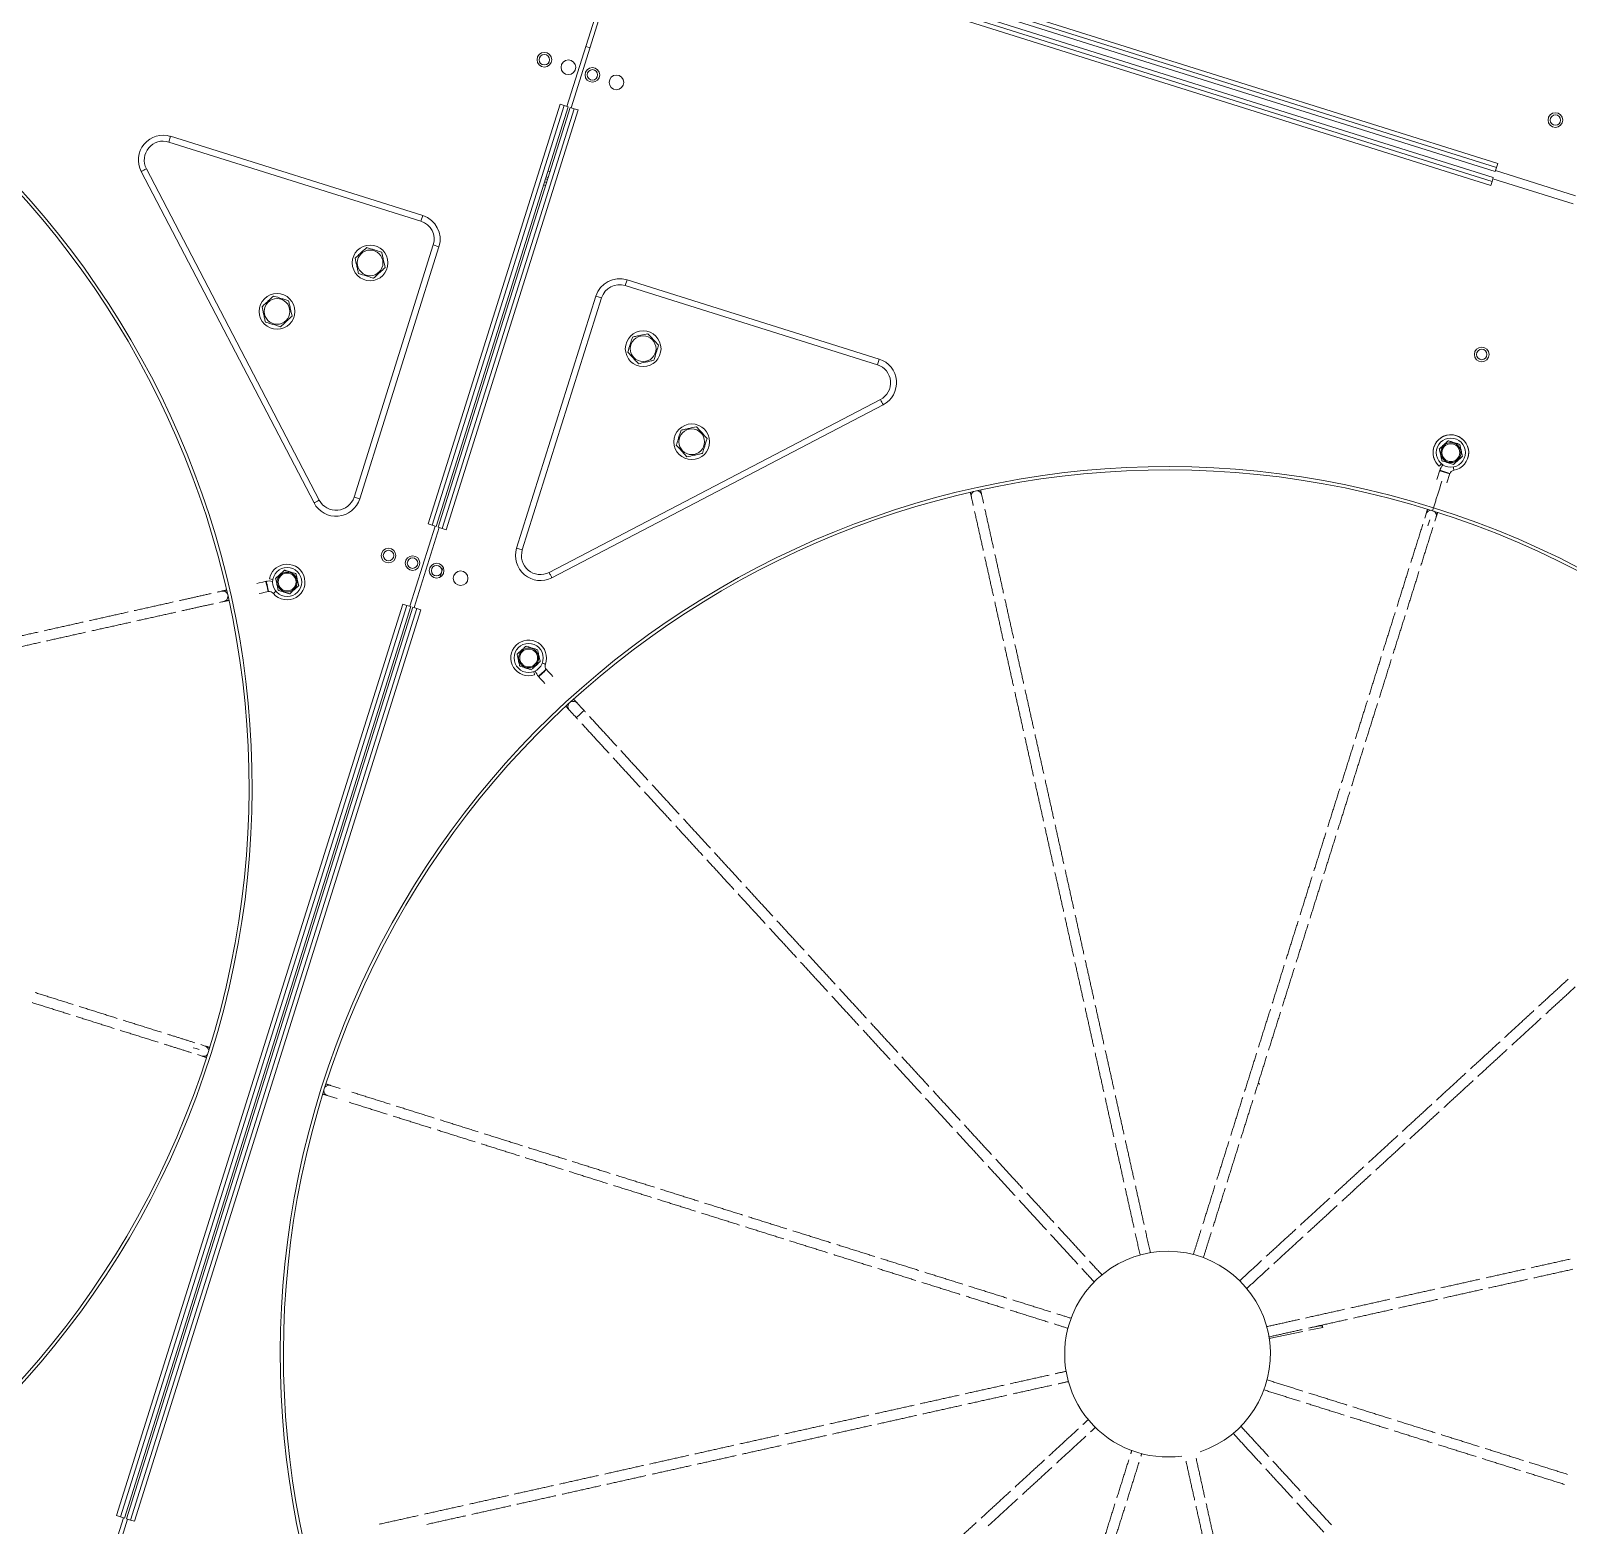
# Model space of a CAD drawing. Header units: metres. Extents: x -17822 to 152406, y -4219 to 19791.
# Drawn here: x 116777.7 to 116850.9, y 6416.1 to 6487.3 of the extents above; entities that cross this region are included whole.
import ezdxf

# ---------------------------------------------------------------- set-up
doc = ezdxf.new("R2010")
doc.units = ezdxf.units.M
doc.header["$LTSCALE"] = 100
doc.header["$MEASUREMENT"] = 0
doc.layers.get('0').update_dxf_attribs({"color": 9, "lineweight": 9})
doc.layers.add('Chiller', color=32, linetype='Continuous', lineweight=9)

# ---------------------------------------------------------------- blocks, each defined once
blk = doc.blocks.new('Chiller')
at = {"layer": 'Chiller', "linetype": 'Continuous'}
for p, q in [((192.743, 60.954), (189.864, 51.796)), ((192.941, 60.892), (190.062, 51.734)), ((196.559, 60.908), (234.193, 49.078)), ((196.289, 60.05), (233.923, 48.219)), ((196.349, 60.24), (233.983, 48.41)), ((234.073, 48.696), (196.439, 60.527)), ((234.133, 48.887), (196.499, 60.717)), ((233.863, 48.028), (196.229, 59.859)), ((190.962, 54.596), (190.764, 54.658)), ((189.534, 51.9), (183.251, 31.914)), ((189.725, 51.84), (183.442, 31.854)), ((189.916, 51.78), (183.633, 31.794)), ((183.728, 31.764), (190.011, 51.75)), ((183.919, 31.704), (190.202, 51.69)), ((184.11, 31.644), (190.393, 51.63)), ((189.534, 51.9), (189.725, 51.84)), ((189.725, 51.84), (189.916, 51.78)), ((190.202, 51.69), (190.011, 51.75)), ((190.393, 51.63), (190.202, 51.69)), ((170.987, 50.375), (170.902, 50.105)), ((182.909, 46.331), (170.902, 50.105)), ((170.987, 50.375), (182.994, 46.6)), ((234.133, 48.887), (234.193, 49.078)), ((177.816, 32.918), (169.584, 48.699)), ((169.834, 48.83), (178.067, 33.049)), ((188.836, 48.346), (188.931, 48.316)), ((188.961, 48.411), (188.866, 48.441)), ((189.051, 48.697), (188.956, 48.727)), ((233.923, 48.219), (233.983, 48.41)), ((237.783, 47.159), (233.967, 48.359)), ((234.133, 48.887), (234.073, 48.696)), ((234.089, 48.747), (237.905, 47.548)), ((188.746, 48.06), (188.841, 48.03)), ((188.791, 48.203), (188.886, 48.173)), ((233.863, 48.028), (233.923, 48.219)), ((182.994, 46.6), (182.909, 46.331)), ((179.723, 33.196), (183.497, 45.202)), ((183.767, 45.117), (179.993, 33.111)), ((183.497, 45.202), (183.767, 45.117)), ((192.724, 43.542), (192.639, 43.272)), ((192.639, 43.272), (204.646, 39.497)), ((192.724, 43.542), (204.731, 39.767)), ((187.467, 30.761), (191.241, 42.768)), ((187.737, 30.677), (191.511, 42.683)), ((191.511, 42.683), (191.241, 42.768)), ((204.731, 39.767), (204.646, 39.497)), ((204.792, 37.841), (189.011, 29.609)), ((204.923, 37.59), (189.142, 29.358)), ((231.297, 34.03), (231.436, 34.471)), ((231.907, 34.303), (231.43, 34.453)), ((231.913, 34.321), (231.436, 34.471)), ((231.474, 33.758), (231.429, 33.615)), ((231.474, 33.758), (231.491, 33.813)), ((231.536, 33.956), (231.491, 33.813)), ((231.913, 34.321), (231.774, 33.88)), ((179.723, 33.196), (179.993, 33.111)), ((231.241, 33.018), (231.196, 32.875)), ((231.241, 33.018), (231.254, 33.06)), ((231.299, 33.203), (231.254, 33.06)), ((231.299, 33.203), (231.312, 33.245)), ((231.357, 33.388), (231.312, 33.245)), ((231.357, 33.388), (231.37, 33.43)), ((231.415, 33.573), (231.37, 33.43)), ((231.415, 33.573), (231.429, 33.615)), ((230.72, 32.194), (230.783, 32.395)), ((231.093, 32.546), (231.138, 32.69)), ((231.183, 32.833), (231.138, 32.69)), ((231.183, 32.833), (231.196, 32.875)), ((231.26, 32.245), (231.196, 32.042)), ((182.382, 27.995), (183.582, 31.81)), ((182.58, 27.932), (183.779, 31.748)), ((183.251, 31.914), (183.442, 31.854)), ((183.442, 31.854), (183.633, 31.794)), ((183.919, 31.704), (183.728, 31.764)), ((184.11, 31.644), (183.919, 31.704)), ((230.913, 31.974), (230.868, 31.831)), ((230.958, 32.117), (230.913, 31.974)), ((187.737, 30.677), (187.467, 30.761)), ((183.818, 29.383), (183.892, 29.617)), ((183.892, 29.617), (183.965, 29.85)), ((175.88, 28.61), (176.001, 28.71)), ((182.052, 28.098), (168.407, -15.307)), ((182.243, 28.038), (168.598, -15.367)), ((182.433, 27.979), (168.789, -15.427)), ((168.884, -15.457), (182.529, 27.949)), ((169.075, -15.517), (182.72, 27.889)), ((169.266, -15.577), (182.91, 27.829)), ((182.243, 28.038), (182.052, 28.098)), ((182.243, 28.038), (182.433, 27.979)), ((182.72, 27.889), (182.529, 27.949)), ((182.72, 27.889), (182.91, 27.829)), ((172.2, 6.929), (172.057, 6.974)), ((172.2, 6.929), (172.343, 6.884)), ((172.481, 6.578), (172.267, 6.645)), ((172.417, 7.122), (172.63, 7.055)), ((178.597, 5.18), (179.067, 5.032)), ((178.917, 4.555), (178.447, 4.703)), ((223.311, -6.872), (224.905, -6.543)), ((224.884, -6.445), (224.804, -6.461)), ((225.745, -6.267), (225.181, -6.384)), ((225.202, -6.482), (225.863, -6.345)), ((225.84, -6.231), (225.863, -6.345)), ((168.407, -15.307), (168.598, -15.367)), ((168.598, -15.367), (168.789, -15.427)), ((167.538, -19.227), (168.737, -15.411)), ((167.736, -19.289), (168.935, -15.473)), ((169.075, -15.517), (168.884, -15.457)), ((169.266, -15.577), (169.075, -15.517))]:
    blk.add_line(p, q, dxfattribs=at)
at = {"layer": 'Chiller', "linetype": 'Continuous', "flags": 128}
for points in [[(169.584, 48.699), (169.6, 48.708), (169.622, 48.719), (169.649, 48.734), (169.681, 48.75), (169.716, 48.768), (169.754, 48.788), (169.794, 48.809), (169.834, 48.83)], [(204.923, 37.59), (204.914, 37.607), (204.903, 37.629), (204.889, 37.656), (204.872, 37.687), (204.854, 37.722), (204.834, 37.76), (204.813, 37.8), (204.792, 37.841)], [(231.411, 34.666), (231.424, 34.68), (231.459, 34.722), (231.511, 34.783)], [(178.067, 33.049), (178.026, 33.028), (177.986, 33.007), (177.948, 32.987), (177.913, 32.969), (177.882, 32.953), (177.855, 32.939), (177.832, 32.927), (177.816, 32.918)], [(209.215, 32.802), (209.214, 32.806), (209.195, 32.889), (209.178, 32.966), (209.163, 33.035), (209.149, 33.096), (209.138, 33.144), (209.13, 33.18), (209.126, 33.202)], [(209.614, 33.311), (209.618, 33.289), (209.626, 33.253), (209.637, 33.204), (209.651, 33.144), (209.666, 33.074), (209.683, 32.997), (209.702, 32.915), (209.703, 32.911)], [(175.699, 29.305), (175.717, 29.302), (175.771, 29.292), (175.851, 29.277), (175.853, 29.277)], [(189.011, 29.609), (189.033, 29.568), (189.053, 29.528), (189.073, 29.49), (189.092, 29.455), (189.108, 29.424), (189.122, 29.397), (189.134, 29.374), (189.142, 29.358)], [(173.21, 28.667), (173.251, 28.677), (173.311, 28.69), (173.36, 28.701), (173.396, 28.709), (173.418, 28.714)], [(175.091, 29.086), (175.209, 29.112), (175.373, 29.149), (175.543, 29.187)], [(175.651, 28.699), (175.482, 28.661), (175.317, 28.624), (175.2, 28.598)], [(175.633, 28.695), (175.629, 28.713), (175.617, 28.766), (175.599, 28.845), (175.578, 28.939), (175.558, 29.032), (175.54, 29.111), (175.528, 29.164), (175.524, 29.183)], [(175.651, 28.699), (175.647, 28.717), (175.635, 28.77), (175.618, 28.849), (175.597, 28.943), (175.576, 29.036), (175.558, 29.115), (175.547, 29.168), (175.543, 29.187), (175.543, 29.187)], [(173.526, 28.226), (173.504, 28.221), (173.468, 28.213), (173.42, 28.202), (173.359, 28.188), (173.318, 28.179)], [(188.872, 24.997), (188.857, 24.984), (188.818, 24.947), (188.758, 24.892), (188.687, 24.828), (188.617, 24.763), (188.557, 24.708), (188.517, 24.671), (188.503, 24.659), (188.503, 24.659)], [(188.884, 24.983), (188.87, 24.97), (188.83, 24.933), (188.771, 24.878), (188.7, 24.814), (188.63, 24.749), (188.57, 24.694), (188.53, 24.657), (188.516, 24.645), (188.516, 24.645)], [(188.834, 25.239), (188.816, 25.246), (188.766, 25.265), (188.69, 25.293), (188.687, 25.294)], [(188.872, 24.997), (188.989, 24.869), (189.103, 24.745), (189.184, 24.656)], [(188.816, 24.318), (188.734, 24.407), (188.621, 24.531), (188.503, 24.659)], [(190.308, 22.692), (190.249, 22.756), (190.193, 22.818), (190.139, 22.876), (190.091, 22.929), (190.049, 22.974), (190.015, 23.011), (189.99, 23.038), (189.975, 23.055)], [(190.677, 23.03), (190.662, 23.017), (190.623, 22.981), (190.563, 22.926), (190.492, 22.861), (190.422, 22.796), (190.362, 22.742), (190.322, 22.705), (190.308, 22.692), (190.308, 22.692)], [(190.344, 23.393), (190.359, 23.376), (190.384, 23.349), (190.417, 23.312), (190.459, 23.267), (190.507, 23.214), (190.561, 23.156), (190.618, 23.094), (190.677, 23.03)]]:
    blk.add_lwpolyline(points, dxfattribs=at)
at = {"layer": 'Chiller', "linetype": 'Continuous'}
for centre, radius in [((188.786, 54.022), 0.35), ((188.786, 54.022), 0.25), ((189.931, 53.662), 0.35), ((191.075, 53.302), 0.35), ((191.075, 53.302), 0.25), ((192.22, 52.943), 0.35), ((236.941, 51.149), 0.35), ((236.941, 51.149), 0.25), ((180.487, 44.349), 0.85), ((180.487, 44.349), 0.612), ((176.054, 42.037), 0.85), ((176.054, 42.037), 0.612), ((193.492, 40.261), 0.85), ((193.492, 40.261), 0.612), ((233.432, 39.987), 0.35), ((233.432, 39.987), 0.25), ((195.805, 35.828), 0.85), ((195.805, 35.828), 0.612), ((231.962, 35.313), 0.693), ((231.962, 35.313), 0.693), ((231.962, 35.313), 0.477), ((231.962, 35.313), 0.477), ((231.962, 35.313), 0.425), ((231.962, 35.313), 0.425), ((181.364, 30.411), 0.35), ((181.364, 30.411), 0.25), ((182.508, 30.051), 0.35), ((182.508, 30.051), 0.25), ((183.653, 29.692), 0.35), ((176.535, 29.151), 0.693), ((176.535, 29.151), 0.477), ((176.535, 29.151), 0.425), ((183.653, 29.692), 0.25), ((184.798, 29.332), 0.35), ((184.798, 29.332), 0.35), ((188.038, 25.535), 0.693), ((188.038, 25.535), 0.477), ((188.038, 25.535), 0.425)]:
    blk.add_circle(centre, radius, dxfattribs=at)
for centre, radius, start, end in [((132.61, 19.374), 42.25, 252.54925, 72.54925), ((132.61, 19.374), 42.1, 252.54925, 72.54925), ((170.632, 49.246), 1.183, 72.54925, 207.54925), ((170.632, 49.246), 0.9, 72.54925, 207.54925), ((182.639, 45.472), 0.9, 342.54925, 72.54925), ((182.639, 45.472), 1.183, 342.54925, 72.54925), ((192.369, 42.413), 1.183, 72.54925, 162.54925), ((192.369, 42.413), 0.9, 72.54925, 162.54925), ((204.376, 38.639), 1.183, 297.54925, 72.54925), ((204.376, 38.639), 0.9, 297.54925, 72.54925), ((231.962, 35.313), 0.85, 342.54925, 225.51356), ((231.962, 35.313), 0.85, 279.58495, 162.54925), ((231.962, 35.313), 0.85, 162.54925, 229.58495), ((218.468, -7.616), 42.25, 72.54925, 252.54925), ((218.468, -7.616), 42.1, 72.54925, 252.54925), ((232.146, 34.228), 0.75, 138.03026, 162.54925), ((232.146, 34.228), 0.25, 99.58495, 162.54925), ((289.644, 44.261), 58.367, 189.49852, 189.65263), ((178.865, 33.466), 1.183, 207.54925, 342.54925), ((178.865, 33.466), 0.9, 207.54925, 342.54925), ((209.366, 33.255), 0.246, 124.71107, 192.34234), ((209.373, 33.256), 0.246, 12.78278, 80.372), ((218.468, -7.616), 42.25, 252.54925, 72.54925), ((218.468, -7.616), 42.1, 252.54925, 72.54925), ((231.018, 32.319), 0.247, 87.14614, 162.19318), ((231.024, 32.317), 0.247, 342.91715, 57.94056), ((188.595, 30.407), 1.183, 162.54925, 297.54925), ((188.595, 30.407), 0.9, 162.54925, 297.54925), ((176.535, 29.151), 0.85, 102.54925, 169.58495), ((176.535, 29.151), 0.85, 219.58495, 102.54925), ((173.47, 28.472), 0.247, 27.15219, 102.18729), ((175.687, 28.45), 0.75, 78.02853, 102.54925), ((175.687, 28.45), 0.25, 39.58495, 102.54925), ((173.471, 28.467), 0.247, 282.90186, 357.95999), ((188.038, 25.535), 0.85, 339.58495, 289.58495), ((189.068, 25.152), 0.75, 198.03207, 222.54925), ((189.068, 25.152), 0.25, 159.58495, 222.54925), ((120.105, 0.55), 72.378, 19.52081, 19.64509), ((190.162, 23.225), 0.247, 42.89211, 117.96544), ((190.158, 23.221), 0.247, 147.12826, 222.20691), ((172.553, 6.813), 0.246, 252.77012, 320.38486), ((172.556, 6.821), 0.246, 4.71365, 72.32838), ((178.524, 4.945), 0.246, 72.77805, 140.37694), ((178.522, 4.937), 0.246, 184.72157, 252.32046), ((218.468, -7.616), 4.9, 288.38847, 162.54925), ((218.468, -7.616), 4.9, 162.54925, 277.94934), ((225.765, -6.365), 0.1, 11.65925, 101.65925)]:
    blk.add_arc(centre, radius, start, end, dxfattribs=at)
for points, knots in [([(179.771, 44.575), (179.819, 44.619), (179.916, 44.708), (180.104, 44.88), (180.239, 45.004), (180.324, 45.082)], [0, 0, 0, 0, 0.2648574, 0.5354749, 1, 1, 1, 1]), ([(180.324, 45.082), (180.355, 45.072), (180.503, 45.026), (180.75, 44.948), (180.954, 44.884), (181.04, 44.857)], [0, 0, 0, 0, 0.1321411, 0.6363088, 1, 1, 1, 1]), ([(181.04, 44.857), (181.054, 44.793), (181.083, 44.665), (181.138, 44.416), (181.178, 44.237), (181.203, 44.124)], [0, 0, 0, 0, 0.2648575, 0.5354438, 1, 1, 1, 1]), ([(179.934, 43.842), (179.92, 43.905), (179.891, 44.034), (179.836, 44.283), (179.796, 44.462), (179.771, 44.575)], [0, 0, 0, 0, 0.264857, 0.535476, 1, 1, 1, 1]), ([(181.203, 44.124), (181.155, 44.08), (181.058, 43.991), (180.87, 43.819), (180.735, 43.695), (180.65, 43.617)], [0, 0, 0, 0, 0.264857, 0.535476, 1, 1, 1, 1]), ([(180.65, 43.617), (180.564, 43.644), (180.36, 43.708), (180.113, 43.786), (179.965, 43.832), (179.934, 43.842)], [0, 0, 0, 0, 0.3636912, 0.8678589, 1, 1, 1, 1]), ([(175.338, 42.262), (175.386, 42.306), (175.483, 42.395), (175.671, 42.568), (175.806, 42.691), (175.891, 42.77)], [0, 0, 0, 0, 0.264857, 0.535445, 1, 1, 1, 1]), ([(175.891, 42.77), (175.977, 42.743), (176.181, 42.678), (176.428, 42.601), (176.576, 42.554), (176.607, 42.544)], [0, 0, 0, 0, 0.363652, 0.867851, 1, 1, 1, 1]), ([(176.607, 42.544), (176.621, 42.481), (176.65, 42.352), (176.705, 42.103), (176.745, 41.925), (176.77, 41.812)], [0, 0, 0, 0, 0.264857, 0.535476, 1, 1, 1, 1]), ([(175.501, 41.529), (175.487, 41.593), (175.458, 41.721), (175.403, 41.971), (175.363, 42.149), (175.338, 42.262)], [0, 0, 0, 0, 0.264857, 0.535476, 1, 1, 1, 1]), ([(176.77, 41.812), (176.722, 41.768), (176.625, 41.679), (176.437, 41.506), (176.302, 41.382), (176.217, 41.304)], [0, 0, 0, 0, 0.264857, 0.535476, 1, 1, 1, 1]), ([(176.217, 41.304), (176.186, 41.314), (176.038, 41.361), (175.791, 41.438), (175.587, 41.502), (175.501, 41.529)], [0, 0, 0, 0, 0.132149, 0.636348, 1, 1, 1, 1]), ([(192.759, 40.098), (192.769, 40.129), (192.816, 40.277), (192.893, 40.524), (192.958, 40.729), (192.984, 40.814)], [0, 0, 0, 0, 0.132143, 0.63632, 1, 1, 1, 1]), ([(192.984, 40.814), (193.048, 40.828), (193.177, 40.857), (193.426, 40.912), (193.604, 40.952), (193.717, 40.977)], [0, 0, 0, 0, 0.264862, 0.535464, 1, 1, 1, 1]), ([(193.717, 40.977), (193.761, 40.929), (193.85, 40.832), (194.023, 40.644), (194.147, 40.509), (194.225, 40.424)], [0, 0, 0, 0, 0.2648478, 0.5354892, 1, 1, 1, 1]), ([(194.225, 40.424), (194.198, 40.339), (194.133, 40.134), (194.056, 39.887), (194.009, 39.739), (194, 39.708)], [0, 0, 0, 0, 0.36368, 0.867857, 1, 1, 1, 1]), ([(193.267, 39.545), (193.223, 39.593), (193.134, 39.69), (192.961, 39.878), (192.838, 40.013), (192.759, 40.098)], [0, 0, 0, 0, 0.264862, 0.535465, 1, 1, 1, 1]), ([(194, 39.708), (193.936, 39.694), (193.808, 39.666), (193.558, 39.61), (193.38, 39.57), (193.267, 39.545)], [0, 0, 0, 0, 0.264847, 0.535489, 1, 1, 1, 1]), ([(195.072, 35.665), (195.099, 35.751), (195.163, 35.955), (195.241, 36.202), (195.287, 36.35), (195.297, 36.381)], [0, 0, 0, 0, 0.36368, 0.867857, 1, 1, 1, 1]), ([(195.297, 36.381), (195.361, 36.395), (195.489, 36.424), (195.738, 36.479), (195.917, 36.519), (196.03, 36.544)], [0, 0, 0, 0, 0.264847, 0.53549, 1, 1, 1, 1]), ([(196.03, 36.544), (196.074, 36.496), (196.163, 36.399), (196.335, 36.211), (196.459, 36.076), (196.537, 35.991)], [0, 0, 0, 0, 0.264861, 0.535465, 1, 1, 1, 1]), ([(196.537, 35.991), (196.528, 35.961), (196.481, 35.812), (196.403, 35.565), (196.339, 35.361), (196.312, 35.275)], [0, 0, 0, 0, 0.132143, 0.63632, 1, 1, 1, 1]), ([(195.58, 35.112), (195.535, 35.16), (195.446, 35.257), (195.274, 35.445), (195.15, 35.58), (195.072, 35.665)], [0, 0, 0, 0, 0.264847, 0.53549, 1, 1, 1, 1]), ([(196.312, 35.275), (196.249, 35.261), (196.12, 35.233), (195.871, 35.177), (195.692, 35.137), (195.58, 35.112)], [0, 0, 0, 0, 0.264861, 0.535465, 1, 1, 1, 1]), ([(231.412, 35.486), (231.426, 35.5), (231.469, 35.539), (231.549, 35.612), (231.651, 35.706), (231.751, 35.797), (231.813, 35.854), (231.837, 35.877)], [0, 0, 0, 0, 0.111317, 0.325272, 0.540886, 0.820939, 1, 1, 1, 1]), ([(231.837, 35.877), (231.829, 35.869), (231.798, 35.841), (231.725, 35.774), (231.608, 35.667), (231.5, 35.567), (231.43, 35.503), (231.414, 35.488), (231.412, 35.486)], [0, 0, 0, 0, 0.061534, 0.243715, 0.500215, 0.869736, 0.981559, 1, 1, 1, 1]), ([(231.412, 35.486), (231.416, 35.467), (231.429, 35.41), (231.452, 35.305), (231.482, 35.169), (231.512, 35.037), (231.53, 34.955), (231.537, 34.923)], [0, 0, 0, 0, 0.111316, 0.325271, 0.540885, 0.820939, 1, 1, 1, 1]), ([(231.837, 35.877), (231.856, 35.871), (231.911, 35.853), (232.015, 35.821), (232.147, 35.779), (232.276, 35.739), (232.357, 35.713), (232.388, 35.703)], [0, 0, 0, 0, 0.1112877, 0.3252305, 0.5408352, 0.8208977, 1, 1, 1, 1]), ([(232.388, 35.703), (232.369, 35.709), (232.314, 35.727), (232.21, 35.759), (232.078, 35.801), (231.949, 35.842), (231.868, 35.867), (231.837, 35.877)], [0, 0, 0, 0, 0.111362, 0.325305, 0.54091, 0.820973, 1, 1, 1, 1]), ([(232.388, 35.703), (232.39, 35.693), (232.399, 35.652), (232.421, 35.555), (232.455, 35.401), (232.487, 35.257), (232.508, 35.164), (232.513, 35.143), (232.513, 35.14)], [0, 0, 0, 0, 0.061534, 0.243715, 0.500215, 0.869736, 0.981559, 1, 1, 1, 1]), ([(232.513, 35.14), (232.509, 35.159), (232.496, 35.216), (232.473, 35.321), (232.443, 35.457), (232.413, 35.589), (232.395, 35.671), (232.388, 35.703)], [0, 0, 0, 0, 0.1113546, 0.3252697, 0.5408846, 0.820939, 1, 1, 1, 1]), ([(231.537, 34.923), (231.556, 34.917), (231.611, 34.899), (231.715, 34.867), (231.847, 34.825), (231.976, 34.785), (232.057, 34.759), (232.088, 34.749)], [0, 0, 0, 0, 0.1112877, 0.3252305, 0.5408352, 0.8208977, 1, 1, 1, 1]), ([(232.088, 34.749), (232.096, 34.757), (232.127, 34.785), (232.2, 34.852), (232.317, 34.959), (232.425, 35.059), (232.495, 35.123), (232.511, 35.138), (232.513, 35.14)], [0, 0, 0, 0, 0.061534, 0.243715, 0.500216, 0.869737, 0.98156, 1, 1, 1, 1]), ([(176.409, 29.715), (176.395, 29.702), (176.352, 29.662), (176.272, 29.589), (176.17, 29.495), (176.07, 29.404), (176.008, 29.347), (175.984, 29.325)], [0, 0, 0, 0, 0.111314, 0.32527, 0.540883, 0.820939, 1, 1, 1, 1]), ([(175.984, 29.325), (175.988, 29.305), (176.001, 29.249), (176.024, 29.143), (176.055, 29.008), (176.084, 28.875), (176.102, 28.793), (176.109, 28.761)], [0, 0, 0, 0, 0.111314, 0.32527, 0.540888, 0.820939, 1, 1, 1, 1]), ([(176.96, 29.542), (176.95, 29.545), (176.91, 29.558), (176.815, 29.587), (176.664, 29.635), (176.523, 29.679), (176.433, 29.707), (176.412, 29.714), (176.409, 29.715)], [0, 0, 0, 0, 0.0615681, 0.2437281, 0.5002132, 0.8697422, 0.9815728, 1, 1, 1, 1]), ([(177.086, 28.978), (177.081, 28.998), (177.069, 29.054), (177.045, 29.16), (177.015, 29.295), (176.986, 29.428), (176.967, 29.51), (176.96, 29.542)], [0, 0, 0, 0, 0.111318, 0.325274, 0.540888, 0.820939, 1, 1, 1, 1]), ([(176.109, 28.761), (176.12, 28.758), (176.16, 28.745), (176.255, 28.715), (176.406, 28.668), (176.546, 28.624), (176.636, 28.595), (176.657, 28.589), (176.66, 28.588)], [0, 0, 0, 0, 0.0615681, 0.2437281, 0.5002132, 0.8697422, 0.9815728, 1, 1, 1, 1]), ([(176.66, 28.588), (176.675, 28.601), (176.717, 28.64), (176.797, 28.714), (176.899, 28.807), (176.999, 28.899), (177.061, 28.956), (177.086, 28.978)], [0, 0, 0, 0, 0.111318, 0.32527, 0.540888, 0.820939, 1, 1, 1, 1]), ([(187.912, 26.099), (187.898, 26.086), (187.855, 26.046), (187.775, 25.973), (187.673, 25.88), (187.573, 25.788), (187.511, 25.731), (187.487, 25.709)], [0, 0, 0, 0, 0.111314, 0.32527, 0.540883, 0.820939, 1, 1, 1, 1]), ([(187.487, 25.709), (187.489, 25.698), (187.498, 25.657), (187.52, 25.56), (187.554, 25.406), (187.586, 25.262), (187.607, 25.169), (187.612, 25.148), (187.612, 25.145)], [0, 0, 0, 0, 0.061533, 0.243717, 0.500216, 0.869735, 0.981561, 1, 1, 1, 1]), ([(188.463, 25.926), (188.444, 25.932), (188.389, 25.949), (188.285, 25.982), (188.153, 26.023), (188.024, 26.064), (187.943, 26.089), (187.912, 26.099)], [0, 0, 0, 0, 0.111362, 0.325305, 0.54091, 0.820973, 1, 1, 1, 1]), ([(188.588, 25.362), (188.586, 25.373), (188.577, 25.414), (188.555, 25.511), (188.521, 25.665), (188.489, 25.809), (188.468, 25.901), (188.464, 25.923), (188.463, 25.926)], [0, 0, 0, 0, 0.061569, 0.2437139, 0.5002141, 0.8697384, 0.9815609, 1, 1, 1, 1]), ([(187.612, 25.145), (187.631, 25.139), (187.686, 25.122), (187.79, 25.089), (187.922, 25.048), (188.051, 25.007), (188.132, 24.982), (188.163, 24.972)], [0, 0, 0, 0, 0.1112877, 0.3252305, 0.5408352, 0.8208977, 1, 1, 1, 1]), ([(188.163, 24.972), (188.178, 24.985), (188.22, 25.024), (188.3, 25.098), (188.402, 25.191), (188.502, 25.283), (188.564, 25.34), (188.588, 25.362)], [0, 0, 0, 0, 0.1113186, 0.3252305, 0.5408487, 0.8209009, 1, 1, 1, 1])]:
    blk.add_open_spline(points, degree=3, knots=knots, dxfattribs=at)
for points in [[(209.126, 33.202), (209.076, 33.423)], [(209.564, 33.532), (209.614, 33.311)], [(209.693, 30.654), (209.28, 32.508)], [(209.768, 32.618), (210.181, 30.761)], [(230.783, 32.395), (230.854, 32.621)], [(231.331, 32.471), (231.26, 32.245)], [(230.056, 30.083), (230.628, 31.902)], [(231.106, 31.755), (230.536, 29.94)], [(210.172, 28.499), (209.759, 30.357)], [(210.247, 30.466), (210.659, 28.616)], [(229.399, 27.991), (229.967, 29.8)], [(230.444, 29.65), (229.875, 27.839)], [(171.409, 28.267), (172.917, 28.602)], [(173.418, 28.714), (173.649, 28.765)], [(169.257, 27.787), (171.111, 28.2)], [(173.026, 28.114), (171.521, 27.779)], [(173.758, 28.277), (173.526, 28.226)], [(210.65, 26.352), (210.237, 28.208)], [(210.723, 28.328), (211.136, 26.471)], [(164.97, 26.833), (166.822, 27.246)], [(167.117, 27.311), (168.97, 27.724)], [(169.086, 27.237), (167.23, 26.824)], [(171.229, 27.714), (169.374, 27.301)], [(228.738, 25.888), (229.307, 27.698)], [(229.787, 27.559), (229.216, 25.744)], [(162.816, 26.354), (164.671, 26.767)], [(166.93, 26.757), (165.077, 26.345)], [(164.787, 26.28), (162.935, 25.868)], [(211.128, 24.209), (210.715, 26.061)], [(211.202, 26.177), (211.615, 24.321)], [(228.077, 23.788), (228.647, 25.599)], [(229.126, 25.455), (228.556, 23.644)], [(190.183, 23.568), (190.344, 23.393)], [(211.606, 22.061), (211.194, 23.91)], [(211.681, 24.021), (212.093, 22.173)], [(227.417, 21.687), (227.987, 23.5)], [(189.975, 23.055), (189.815, 23.229)], [(190.677, 23.03), (190.738, 22.963)], [(190.943, 22.74), (192.231, 21.337)], [(228.467, 23.361), (227.896, 21.543)], [(190.371, 22.623), (190.308, 22.692)], [(191.867, 20.994), (190.572, 22.405)], [(212.085, 19.908), (211.672, 21.762)], [(212.157, 21.885), (212.57, 20.029)], [(226.759, 19.594), (227.328, 21.404)], [(227.805, 21.255), (227.236, 19.444)], [(193.347, 19.381), (192.066, 20.777)], [(192.429, 21.121), (193.715, 19.721)], [(194.839, 17.756), (193.554, 19.156)], [(193.922, 19.495), (195.206, 18.095)], [(212.563, 17.761), (212.15, 19.614)], [(212.637, 19.73), (213.049, 17.877)], [(226.098, 17.491), (226.669, 19.306)], [(227.147, 19.159), (226.578, 17.35)], [(195.406, 17.878), (196.693, 16.476)], [(213.115, 17.582), (213.526, 15.734)], [(196.328, 16.134), (195.044, 17.533)], [(213.04, 15.615), (212.627, 17.472)], [(225.439, 15.394), (226.007, 17.202)], [(226.488, 17.066), (225.917, 15.248)], [(196.889, 16.263), (198.175, 14.861)], [(197.813, 14.516), (196.53, 15.914)], [(213.591, 15.44), (214.004, 13.586)], [(213.518, 13.467), (213.106, 15.319)], [(224.779, 13.295), (225.35, 15.111)], [(225.827, 14.962), (225.258, 13.15)], [(199.303, 12.893), (198.014, 14.297)], [(198.383, 14.635), (199.665, 13.238)], [(214.069, 13.294), (214.483, 11.436)], [(200.789, 11.274), (199.503, 12.675)], [(199.866, 13.019), (201.154, 11.616)], [(213.997, 11.319), (213.584, 13.172)], [(224.119, 11.195), (224.687, 13.002)], [(225.167, 12.863), (224.597, 11.05)], [(202.278, 9.652), (200.993, 11.052)], [(201.352, 11.4), (202.635, 10.002)], [(214.474, 9.175), (214.06, 11.032)], [(214.548, 11.143), (214.961, 9.288)], [(223.458, 9.093), (224.028, 10.907)], [(224.507, 10.763), (223.939, 8.957)], [(164.539, 9.599), (166.346, 9.031)], [(202.847, 9.771), (204.127, 8.376)], [(236.141, 8.946), (237.546, 10.236)], [(237.884, 9.868), (236.489, 8.587)], [(166.2, 8.553), (164.393, 9.121)], [(166.632, 8.941), (168.446, 8.371)], [(203.762, 8.035), (202.48, 9.432)], [(214.953, 7.023), (214.541, 8.873)], [(215.026, 8.998), (215.438, 7.143)], [(222.799, 6.997), (223.368, 8.805)], [(168.297, 7.893), (166.486, 8.463)], [(168.733, 8.281), (170.553, 7.708)], [(204.333, 8.153), (205.619, 6.751)], [(223.85, 8.672), (223.279, 6.856)], [(234.523, 7.46), (235.921, 8.744)], [(236.267, 8.384), (234.864, 7.096)], [(170.398, 7.233), (168.584, 7.803)], [(170.84, 7.618), (172.131, 7.212)], [(205.252, 6.412), (203.971, 7.807)], [(171.981, 6.735), (170.685, 7.143)], [(172.63, 7.055), (172.846, 6.987)], [(215.431, 4.873), (215.018, 6.729)], [(215.504, 6.847), (215.917, 4.993)], [(222.138, 4.892), (222.709, 6.709)], [(232.896, 5.968), (234.303, 7.259)], [(234.645, 6.894), (233.242, 5.607)], [(172.697, 6.51), (172.481, 6.578)], [(206.743, 4.787), (205.456, 6.189)], [(205.817, 6.536), (207.104, 5.134)], [(223.189, 6.569), (222.621, 4.762)], [(178.381, 5.248), (178.597, 5.18)], [(222.864, 5.238), (222.816, 5.275)], [(231.276, 4.481), (232.678, 5.767)], [(233.029, 5.411), (231.628, 4.125)], [(178.447, 4.703), (178.231, 4.771)], [(179.621, 4.858), (181.444, 4.285)], [(208.226, 3.172), (206.939, 4.574)], [(207.307, 4.913), (208.592, 3.513)], [(215.91, 2.723), (215.495, 4.586)], [(215.982, 4.7), (216.393, 2.854)], [(221.478, 2.793), (222.047, 4.605)], [(222.529, 4.471), (221.96, 2.659)], [(181.297, 3.807), (179.484, 4.377)], [(183.387, 3.15), (181.584, 3.717)], [(181.731, 4.195), (183.538, 3.626)], [(229.652, 2.99), (231.061, 4.283)], [(231.403, 3.918), (230.005, 2.635)], [(185.494, 2.488), (183.673, 3.06)], [(183.825, 3.536), (185.64, 2.966)], [(209.716, 1.548), (208.433, 2.947)], [(208.791, 3.295), (210.078, 1.894)], [(187.596, 1.827), (185.78, 2.397)], [(185.927, 2.876), (187.743, 2.305)], [(188.025, 2.216), (189.838, 1.646)], [(216.388, 0.578), (215.974, 2.434)], [(216.459, 2.558), (216.872, 0.703)], [(220.819, 0.698), (221.388, 2.508)], [(221.869, 2.372), (221.301, 0.564)], [(228.034, 1.504), (229.437, 2.792)], [(229.785, 2.433), (228.381, 1.145)], [(189.682, 1.171), (187.876, 1.739)], [(190.117, 1.558), (191.926, 0.99)], [(210.282, 1.671), (211.563, 0.275)], [(191.792, 0.508), (189.974, 1.079)], [(192.213, 0.899), (194.036, 0.326)], [(211.203, -0.071), (209.921, 1.326)], [(226.412, 0.015), (227.82, 1.308)], [(228.161, 0.943), (226.766, -0.338)], [(193.887, -0.151), (192.077, 0.418)], [(194.323, 0.236), (196.129, -0.332)], [(211.769, 0.051), (213.053, -1.347)], [(216.868, -1.582), (216.453, 0.283)], [(216.939, 0.404), (217.349, -1.442)], [(220.156, -1.411), (220.727, 0.406)], [(221.212, 0.281), (220.641, -1.537)], [(195.984, -0.81), (194.176, -0.242)], [(196.417, -0.422), (198.23, -0.992)], [(212.696, -1.698), (211.406, -0.292)], [(224.794, -1.469), (226.195, -0.184)], [(226.543, -0.542), (225.14, -1.831)], [(198.086, -1.471), (196.269, -0.9)], [(198.517, -1.082), (200.333, -1.653)], [(200.187, -2.131), (198.374, -1.561)], [(200.615, -1.742), (202.429, -2.312)], [(214.19, -3.326), (212.901, -1.921)], [(213.254, -1.566), (214.537, -2.964)], [(217.16, -2.893), (216.932, -1.87)], [(217.415, -1.738), (217.648, -2.785)], [(219.697, -2.872), (220.067, -1.696)], [(220.552, -1.819), (220.174, -3.022)], [(223.171, -2.959), (224.571, -1.674)], [(224.924, -2.028), (223.524, -3.313)], [(202.279, -2.789), (200.467, -2.219)], [(204.386, -3.451), (202.57, -2.88)], [(202.71, -2.4), (204.52, -2.969)], [(206.479, -4.109), (204.671, -3.541)], [(204.811, -3.061), (206.623, -3.63)], [(214.974, -4.18), (214.39, -3.543)], [(214.745, -3.19), (215.343, -3.842)], [(221.904, -4.123), (222.946, -3.166)], [(223.306, -3.514), (222.242, -4.491)], [(233.646, -3.981), (235.5, -3.568)], [(235.793, -3.503), (237.641, -3.092)], [(237.767, -3.576), (235.906, -3.99)], [(208.581, -4.77), (206.769, -4.2)], [(206.911, -3.721), (208.725, -4.291)], [(209.007, -4.38), (210.819, -4.949)], [(231.49, -4.461), (233.348, -4.047)], [(235.614, -4.055), (233.761, -4.468)], [(210.686, -5.432), (208.869, -4.86)], [(211.101, -5.038), (212.913, -5.608)], [(227.196, -5.417), (229.052, -5.004)], [(229.345, -4.938), (231.2, -4.525)], [(231.326, -5.01), (229.466, -5.424)], [(233.473, -4.532), (231.616, -4.945)], [(212.787, -6.092), (210.973, -5.522)], [(213.2, -5.698), (213.874, -5.91)], [(225.036, -5.898), (226.897, -5.483)], [(229.18, -5.487), (227.325, -5.9)], [(213.724, -6.387), (213.072, -6.182)], [(223.19, -6.309), (224.748, -5.962)], [(224.884, -6.444), (223.299, -6.797)], [(227.036, -5.965), (225.18, -6.378)], [(210.976, -9.027), (212.83, -8.615)], [(213.119, -8.55), (213.637, -8.435)], [(208.836, -9.504), (210.68, -9.093)], [(212.962, -9.097), (211.113, -9.509)], [(213.745, -8.923), (213.261, -9.031)], [(224.78, -9.862), (223.061, -9.322)], [(223.211, -8.845), (224.912, -9.38)], [(225.201, -9.471), (227.012, -10.04)], [(204.539, -10.46), (206.397, -10.047)], [(206.682, -9.983), (208.537, -9.57)], [(208.668, -10.053), (206.809, -10.467)], [(210.814, -9.576), (208.961, -9.988)], [(226.886, -10.524), (225.07, -9.953)], [(227.297, -10.129), (229.118, -10.702)], [(202.386, -10.939), (204.241, -10.527)], [(206.515, -10.533), (204.66, -10.946)], [(214.439, -10.974), (214.693, -10.741)], [(228.976, -11.181), (227.167, -10.612)], [(229.397, -10.79), (231.221, -11.363)], [(198.103, -11.893), (199.956, -11.48)], [(200.244, -11.416), (202.101, -11.003)], [(202.217, -11.489), (200.365, -11.902)], [(204.373, -11.009), (202.515, -11.423)], [(212.818, -12.463), (214.221, -11.174)], [(214.58, -11.524), (213.177, -12.811)], [(215.032, -11.109), (214.804, -11.318)], [(222.941, -12.859), (221.593, -11.39)], [(221.961, -11.052), (223.289, -12.499)], [(231.072, -11.84), (229.259, -11.27)], [(231.504, -11.452), (233.311, -12.02)], [(193.8, -12.851), (195.661, -12.436)], [(195.952, -12.372), (197.81, -11.958)], [(197.924, -12.445), (196.065, -12.859)], [(200.064, -11.968), (198.21, -12.381)], [(216.712, -12.368), (216.762, -12.209)], [(217.239, -12.359), (217.2, -12.481)], [(233.169, -12.499), (231.362, -11.931)], [(233.602, -12.111), (235.415, -12.681)], [(191.66, -13.327), (193.513, -12.915)], [(195.771, -12.924), (193.921, -13.336)], [(211.203, -13.945), (212.604, -12.659)], [(212.951, -13.019), (211.552, -14.303)], [(216.055, -14.457), (216.623, -12.652)], [(217.109, -12.771), (216.538, -14.588)], [(219.758, -14.564), (219.347, -12.718)], [(219.827, -12.572), (220.242, -14.438)], [(224.425, -14.476), (223.143, -13.079)], [(223.49, -12.717), (224.779, -14.122)], [(235.272, -13.16), (233.457, -12.59)], [(235.697, -12.77), (237.516, -13.342)], [(187.355, -14.285), (189.221, -13.87)], [(189.509, -13.806), (191.363, -13.393)], [(191.479, -13.88), (189.628, -14.292)], [(193.626, -13.402), (191.769, -13.815)], [(237.372, -13.821), (235.555, -13.249)], [(185.214, -14.762), (187.072, -14.348)], [(189.331, -14.358), (187.478, -14.77)], [(209.583, -15.432), (210.985, -14.145)], [(211.336, -14.502), (209.929, -15.793)], [(224.984, -14.345), (226.272, -15.748)], [(180.918, -15.718), (182.781, -15.304)], [(183.07, -15.239), (184.922, -14.827)], [(185.041, -15.313), (183.187, -15.725)], [(187.187, -14.835), (185.327, -15.249)], [(215.394, -16.558), (215.965, -14.743)], [(216.449, -14.872), (215.878, -16.686)], [(220.237, -16.715), (219.825, -14.864)], [(220.306, -14.725), (220.721, -16.588)], [(225.909, -16.092), (224.626, -14.695)], [(207.96, -16.922), (209.36, -15.636)]]:
    blk.add_open_spline(points, degree=1, dxfattribs=at)

msp = doc.modelspace()

# ---------------------------------------------------------------- block references
at = {"color": 2}
msp.add_blockref('Chiller', (116613.334, 6431.896), dxfattribs=at)

doc.saveas('drawing.dxf')
